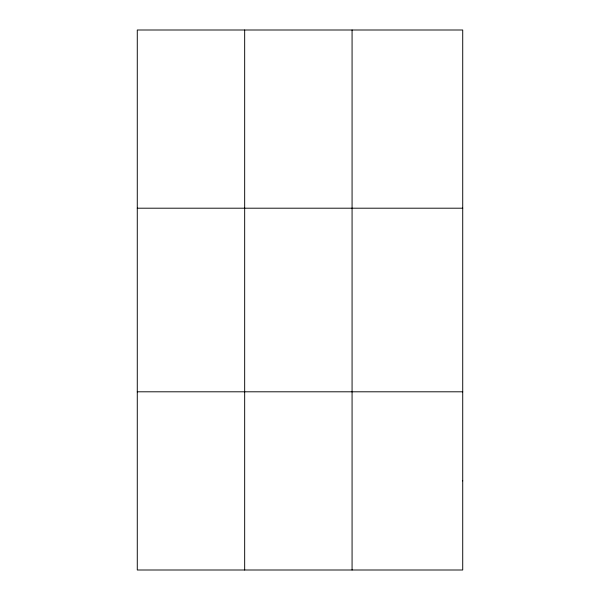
<?xml version="1.0" encoding="UTF-8"?>
<svg xmlns="http://www.w3.org/2000/svg" width="600" height="600" viewBox="0 0 600 600"><rect width="100%" height="100%" fill="white"/><g stroke="black" fill="none" stroke-linecap="round" stroke-linejoin="round"><path stroke-width="0.9" d="M244.673 30L244.673 570M352.072 30L352.072 570M137.28 208.2L462.72 208.2M137.28 391.8L462.72 391.8M462.72 480.9L462.72 570L137.28 570L137.28 30L462.72 30L462.72 480.9"/></g></svg>
